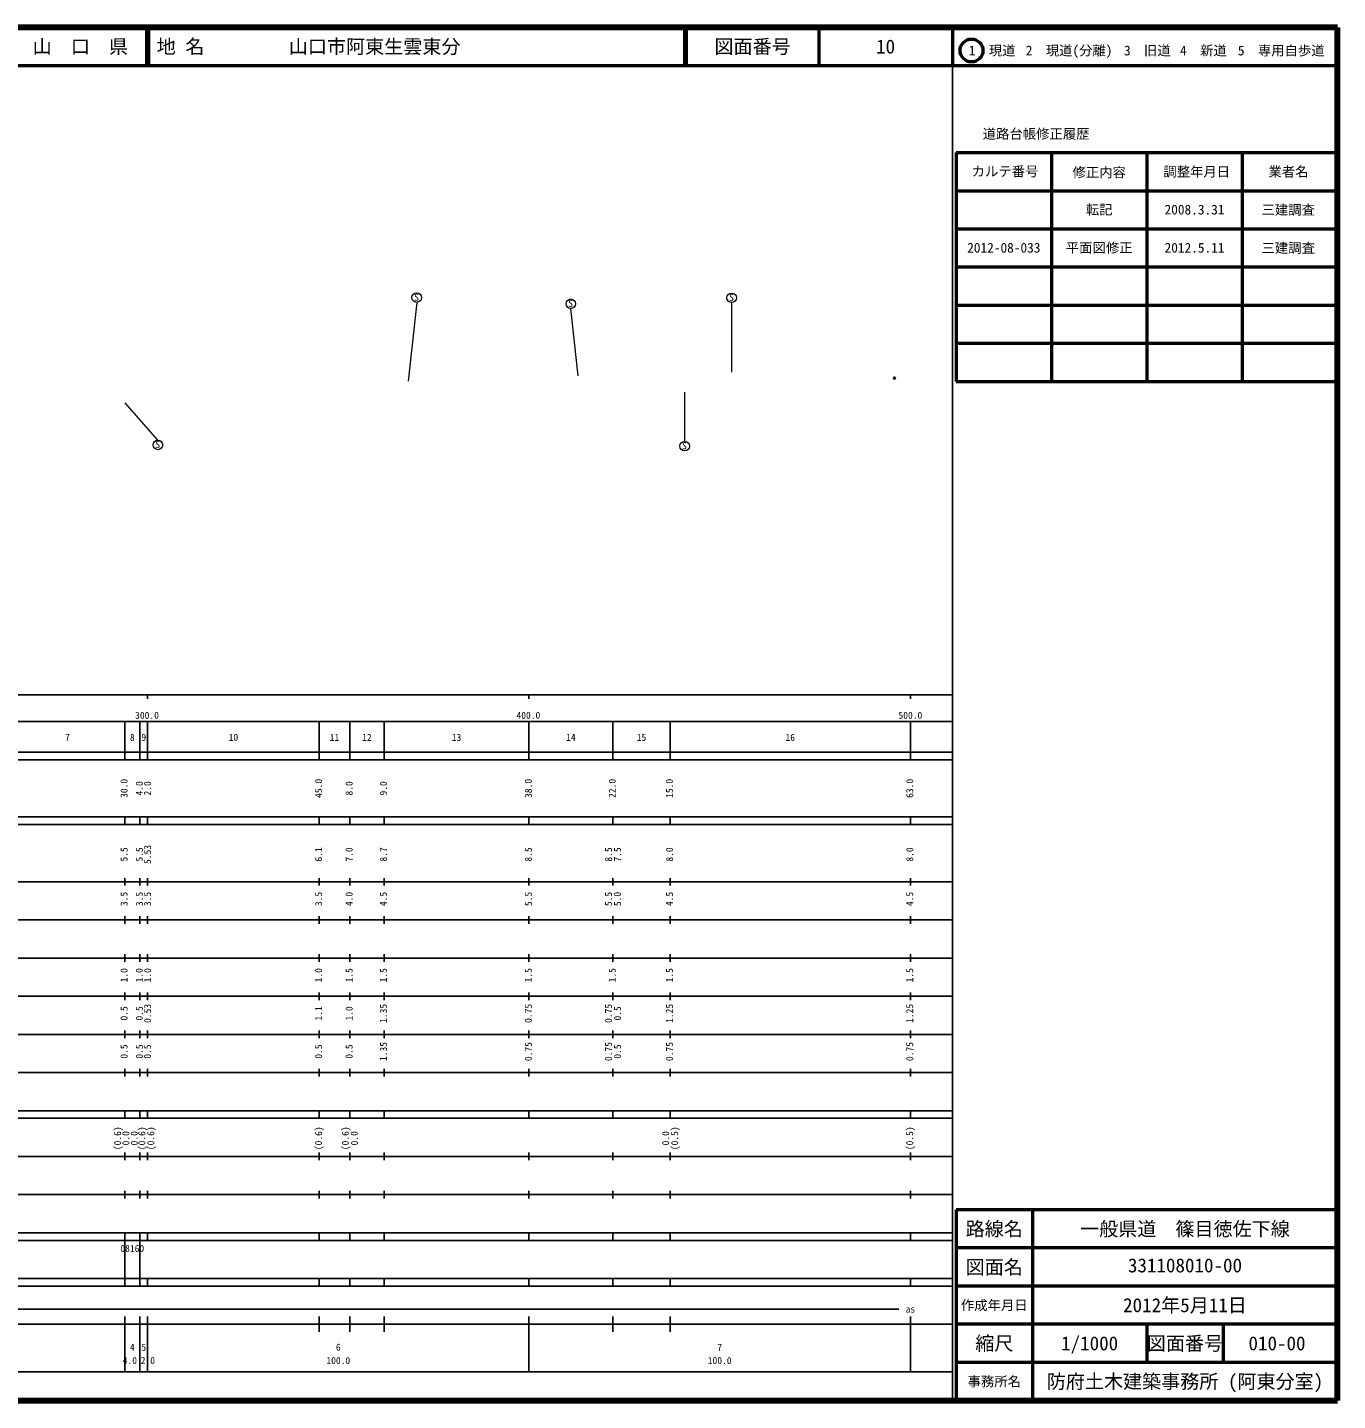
# Model space of a CAD drawing. Units: millimetres on the paper, with parts at other scales. Extents: x 40 to 680, y 20 to 380.
# Drawn here: x 336.5 to 680, y 20 to 380 of the extents above; entities that cross this region are included whole.
import ezdxf
from ezdxf.enums import TextEntityAlignment as Align

# ---------------------------------------------------------------- set-up
doc = ezdxf.new("R2010")
doc.units = ezdxf.units.MM
doc.header["$PDMODE"] = 32
doc.header["$PDSIZE"] = 0.5
for name, color, linetype, lineweight in [('M-BGD', 7, 'Continuous', 13), ('M-TTL', 2, 'Continuous', 140), ('M-TTL-BAND', 7, 'Continuous', 25), ('M-TTL-FRAM', 2, 'Continuous', 50), ('M-TTL-LINE', 7, 'Continuous', 50)]:
    doc.layers.add(name, color=color, linetype=linetype, lineweight=lineweight)
doc.layers.add('M-OTRS', color=6, linetype='Continuous')
doc.layers.add('M-TTL-TXT', color=7, linetype='Continuous')
doc.styles.add('ＭＳ ゴシック', font='')
doc.styles.get('ＭＳ ゴシック').set_extended_font_data('MS Gothic')

msp = doc.modelspace()

# ---------------------------------------------------------------- linework, layer by layer
at = {"layer": 'M-BGD'}
for p, q in [((438.589, 307.93), (436.353, 287.3)), ((480.873, 288.668), (478.959, 306.318)), ((521.151, 289.632), (521.151, 307.859)), ((362.014, 281.578), (370.585, 271.793)), ((508.804, 284.363), (508.804, 271.45))]:
    msp.add_line(p, q, dxfattribs=at)
for centre in [(438.561, 309.18), (521.138, 309.121), (478.96, 307.567), (370.706, 270.552), (508.817, 270.227)]:
    msp.add_circle(centre, 1.25, dxfattribs=at)
at = {"layer": 'M-OTRS'}
msp.add_point((563.806, 288.046), dxfattribs=at)
at = {"layer": 'M-TTL'}
for p, q in [((680, 380), (40, 380)), ((680, 20), (680, 380)), ((40, 20), (680, 20))]:
    msp.add_line(p, q, dxfattribs=at)
at = {"layer": 'M-TTL-BAND'}
for p, q in [((579, 20), (579, 370)), ((40, 205), (579, 205)), ((368, 205), (368, 204)), ((468, 205), (468, 204)), ((568, 205), (568, 204)), ((68, 198), (579, 198)), ((362, 188), (362, 198)), ((366, 188), (366, 198)), ((368, 188), (368, 198)), ((413, 188), (413, 198)), ((421, 188), (421, 198)), ((430, 188), (430, 198)), ((468, 188), (468, 198)), ((490, 188), (490, 198)), ((505, 188), (505, 198)), ((568, 188), (568, 198)), ((40, 190), (579, 190)), ((40, 188), (579, 188)), ((40, 173), (579, 173)), ((362, 171), (362, 173)), ((366, 171), (366, 173)), ((368, 171), (368, 173)), ((413, 171), (413, 173)), ((421, 171), (421, 173)), ((430, 171), (430, 173)), ((468, 171), (468, 173)), ((490, 171), (490, 173)), ((505, 171), (505, 173)), ((568, 171), (568, 173)), ((40, 171), (579, 171)), ((40, 156), (579, 156)), ((362, 155), (362, 157)), ((366, 155), (366, 157)), ((368, 155), (368, 157)), ((413, 155), (413, 157)), ((421, 155), (421, 157)), ((430, 155), (430, 157)), ((468, 155), (468, 157)), ((490, 155), (490, 157)), ((505, 155), (505, 157)), ((568, 155), (568, 157)), ((46, 146), (579, 146)), ((362, 145), (362, 147)), ((366, 145), (366, 147)), ((368, 145), (368, 147)), ((413, 145), (413, 147)), ((421, 145), (421, 147)), ((430, 145), (430, 147)), ((468, 145), (468, 147)), ((490, 145), (490, 147)), ((505, 145), (505, 147)), ((568, 145), (568, 147)), ((362, 135), (362, 137)), ((366, 135), (366, 137)), ((368, 135), (368, 137)), ((413, 135), (413, 137)), ((421, 135), (421, 137)), ((430, 135), (430, 137)), ((468, 135), (468, 137)), ((490, 135), (490, 137)), ((505, 135), (505, 137)), ((568, 135), (568, 137)), ((52, 136), (579, 136)), ((46, 126), (579, 126)), ((362, 125), (362, 127)), ((366, 125), (366, 127)), ((368, 125), (368, 127)), ((413, 125), (413, 127)), ((421, 125), (421, 127)), ((430, 125), (430, 127)), ((468, 125), (468, 127)), ((490, 125), (490, 127)), ((505, 125), (505, 127)), ((568, 125), (568, 127)), ((52, 116), (579, 116)), ((362, 115), (362, 117)), ((366, 115), (366, 117)), ((368, 115), (368, 117)), ((413, 115), (413, 117)), ((421, 115), (421, 117)), ((430, 115), (430, 117)), ((468, 115), (468, 117)), ((490, 115), (490, 117)), ((505, 115), (505, 117)), ((568, 115), (568, 117)), ((46, 106), (579, 106)), ((362, 105), (362, 107)), ((366, 105), (366, 107)), ((368, 105), (368, 107)), ((413, 105), (413, 107)), ((421, 105), (421, 107)), ((430, 105), (430, 107)), ((468, 105), (468, 107)), ((490, 105), (490, 107)), ((505, 105), (505, 107)), ((568, 105), (568, 107)), ((40, 96), (579, 96)), ((40, 94), (579, 94)), ((362, 94), (362, 96)), ((366, 94), (366, 96)), ((368, 94), (368, 96)), ((413, 94), (413, 96)), ((421, 94), (421, 96)), ((430, 94), (430, 96)), ((468, 94), (468, 96)), ((490, 94), (490, 96)), ((505, 94), (505, 96)), ((568, 94), (568, 96)), ((49, 84), (579, 84)), ((362, 83), (362, 85)), ((366, 83), (366, 85)), ((368, 83), (368, 85)), ((413, 83), (413, 85)), ((421, 83), (421, 85)), ((430, 83), (430, 85)), ((468, 83), (468, 85)), ((490, 83), (490, 85)), ((505, 83), (505, 85)), ((568, 83), (568, 85)), ((40, 74), (579, 74)), ((362, 73), (362, 75)), ((366, 73), (366, 75)), ((368, 73), (368, 75)), ((413, 73), (413, 75)), ((421, 73), (421, 75)), ((430, 73), (430, 75)), ((468, 73), (468, 75)), ((490, 73), (490, 75)), ((505, 73), (505, 75)), ((568, 73), (568, 75)), ((40, 64), (579, 64)), ((40, 62), (579, 62)), ((362, 62), (362, 64)), ((362, 52), (362, 62)), ((366, 62), (366, 64)), ((366, 52), (366, 62)), ((368, 62), (368, 64)), ((413, 62), (413, 64)), ((421, 62), (421, 64)), ((430, 62), (430, 64)), ((468, 62), (468, 64)), ((490, 62), (490, 64)), ((505, 62), (505, 64)), ((568, 62), (568, 64)), ((40, 52), (579, 52)), ((362, 50), (362, 52)), ((366, 50), (366, 52)), ((368, 50), (368, 52)), ((413, 50), (413, 52)), ((421, 50), (421, 52)), ((430, 50), (430, 52)), ((468, 50), (468, 52)), ((490, 50), (490, 52)), ((505, 50), (505, 52)), ((568, 50), (568, 52)), ((40, 50), (579, 50)), ((71, 44), (565, 44)), ((40, 40), (579, 40)), ((362, 27.5), (362, 42)), ((366, 27.5), (366, 42)), ((368, 27.5), (368, 42)), ((413, 38), (413, 42)), ((421, 38), (421, 42)), ((430, 38), (430, 42)), ((468, 27.5), (468, 42)), ((490, 38), (490, 42)), ((505, 38), (505, 42)), ((568, 27.5), (568, 42)), ((68, 27.5), (579, 27.5))]:
    msp.add_line(p, q, dxfattribs=at)
at = {"layer": 'M-TTL-FRAM'}
for p, q in [((580, 347.197), (580, 287.197)), ((580, 347.197), (680, 347.197)), ((580, 287.197), (680, 287.197)), ((680, 70), (580, 70)), ((580, 70), (580, 20))]:
    msp.add_line(p, q, dxfattribs=at)
at = {"layer": 'M-TTL-LINE'}
for p, q in [((367.75, 380), (367.75, 370)), ((368.25, 380), (368.25, 370)), ((508.747, 380), (508.747, 370)), ((509.247, 380), (509.247, 370)), ((543.997, 380), (543.997, 370)), ((579, 380), (579, 370)), ((40, 370), (680, 370)), ((605, 347.197), (605, 287.197)), ((630, 347.197), (630, 287.197)), ((655, 347.197), (655, 287.197)), ((580, 337.197), (680, 337.197)), ((580, 327.197), (680, 327.197)), ((580, 317.197), (680, 317.197)), ((580, 307.197), (680, 307.197)), ((580, 297.197), (680, 297.197)), ((600, 70), (600, 20)), ((680, 60), (580, 60)), ((680, 50), (580, 50)), ((680, 40), (580, 40)), ((630, 40), (630, 30)), ((650, 40), (650, 30)), ((680, 30), (580, 30))]:
    msp.add_line(p, q, dxfattribs=at)
msp.add_circle((584.031, 373.958), 3, dxfattribs=at)

# ---------------------------------------------------------------- texts
at = {"layer": 'M-BGD', "style": 'ＭＳ ゴシック'}
for p in [(437.883, 307.806), (520.459, 307.748), (478.281, 306.194), (370.027, 269.179), (508.138, 268.853)]:
    msp.add_text('S', height=1.833, dxfattribs=at).set_placement(p, align=Align.BOTTOM_LEFT)
at = {"layer": 'M-TTL-BAND', "style": 'ＭＳ ゴシック'}
for s, p in [('300.0', (367.844, 198.195)), ('400.0', (467.844, 198.195)), ('500.0', (568, 198.195)), ('7', (347, 192.405)), ('8', (364, 192.405)), ('9', (367, 192.405)), ('10', (390.5, 192.405)), ('11', (417, 192.405)), ('12', (425.5, 192.405)), ('13', (449, 192.405)), ('14', (479, 192.405)), ('15', (497.5, 192.405)), ('16', (536.5, 192.405)), ('as', (568, 42.5)), ('4', (364, 32.523)), ('5', (367, 32.523)), ('6', (418, 32.523)), ('7', (518, 32.523)), ('4.0', (363.343, 29.033)), ('2.0', (368.063, 29.033)), ('100.0', (418, 29.033)), ('100.0', (518, 29.033))]:
    msp.add_text(s, height=1.833, dxfattribs=at).set_placement(p, align=Align.BOTTOM_CENTER)
for s, p in [('30.0', (363.29, 180.5)), ('4.0', (367.29, 180.5)), ('2.0', (369.439, 180.5)), ('45.0', (414.29, 180.5)), ('8.0', (422.29, 180.5)), ('9.0', (431.29, 180.5)), ('38.0', (469.29, 180.5)), ('22.0', (491.29, 180.5)), ('15.0', (506.29, 180.5)), ('63.0', (569.29, 180.5)), ('5.5', (363.29, 163.174)), ('5.5', (367.29, 163.174)), ('5.53', (369.439, 163.174)), ('6.1', (414.29, 163.174)), ('7.0', (422.29, 163.174)), ('8.7', (431.29, 163.174)), ('8.5', (469.29, 163.174)), ('8.5', (490.29, 163.174)), ('7.5', (492.66, 163.174)), ('8.0', (506.29, 163.174)), ('8.0', (569.29, 163.174)), ('3.5', (363.29, 151.5)), ('3.5', (367.29, 151.5)), ('3.5', (369.439, 151.5)), ('3.5', (414.29, 151.5)), ('4.0', (422.29, 151.5)), ('4.5', (431.29, 151.5)), ('5.5', (469.29, 151.5)), ('5.5', (490.29, 151.5)), ('5.0', (492.66, 151.5)), ('4.5', (506.29, 151.5)), ('4.5', (569.29, 151.5)), ('1.0', (363.29, 131.5)), ('1.0', (367.29, 131.5)), ('1.0', (369.439, 131.5)), ('1.0', (414.29, 131.5)), ('1.5', (422.29, 131.5)), ('1.5', (431.29, 131.5)), ('1.5', (469.29, 131.5)), ('1.5', (491.29, 131.5)), ('1.5', (506.29, 131.5)), ('1.5', (569.29, 131.5)), ('0.5', (363.29, 121.5)), ('0.5', (367.29, 121.5)), ('0.53', (369.439, 121.5)), ('1.1', (414.29, 121.5)), ('1.0', (422.29, 121.5)), ('1.35', (431.29, 121.5)), ('0.75', (469.29, 121.5)), ('0.75', (490.29, 121.5)), ('0.5', (492.66, 121.5)), ('1.25', (506.29, 121.5)), ('1.25', (569.29, 121.5)), ('0.5', (363.29, 111.5)), ('0.5', (367.29, 111.5)), ('0.5', (369.439, 111.5)), ('0.5', (414.29, 111.5)), ('0.5', (422.29, 111.5)), ('1.35', (431.29, 111.5)), ('0.75', (469.29, 111.5)), ('0.75', (490.29, 111.5)), ('0.5', (492.66, 111.5)), ('0.75', (506.29, 111.5)), ('0.75', (569.29, 111.5)), ('(0.6)', (361.585, 88.764)), ('0.0', (363.732, 88.764)), ('0.0', (365.956, 88.764)), ('(0.6)', (367.93, 88.764)), ('(0.6)', (370.295, 88.764)), ('(0.6)', (414.29, 88.764)), ('(0.6)', (421.29, 88.764)), ('0.0', (423.66, 88.764)), ('0.0', (505.29, 88.764)), ('(0.5)', (507.66, 88.764)), ('(0.5)', (569.29, 88.764))]:
    msp.add_text(s, height=1.833, rotation=90, dxfattribs=at).set_placement(p, align=Align.BOTTOM_CENTER)
msp.add_text('08160', height=1.833, dxfattribs=at).set_placement((360.875, 58.405), align=Align.BOTTOM_LEFT)
at = {"layer": 'M-TTL-TXT', "style": 'ＭＳ ゴシック'}
for s, height, p in [('山\u3000口\u3000県', 3.666, (350.375, 375)), ('図面番号', 3.666, (526.622, 375)), ('10', 3.666, (561.497, 375)), ('1\u3000現道', 2.566, (589.448, 373.958)), ('2\u3000現道(分離)', 2.566, (609.619, 373.958)), ('3\u3000旧道', 2.566, (630.121, 373.958)), ('4\u3000新道', 2.566, (644.824, 373.958)), ('5\u3000専用自歩道', 2.566, (665.228, 373.958)), ('道路台帳修正履歴', 2.566, (600.968, 352.113)), ('カルテ番号', 2.566, (592.839, 342.277)), ('修正内容', 2.566, (617.509, 342.023)), ('調整年月日', 2.566, (643.089, 342.197)), ('業者名', 2.566, (667.134, 342.197)), ('転記', 2.566, (617.5, 332.245)), ('2008.3.31', 2.566, (642.5, 332.245)), ('三建調査', 2.566, (667.077, 332.189)), ('2012-08-033', 2.566, (592.5, 322.245)), ('平面図修正', 2.566, (617.5, 322.245)), ('2012.5.11', 2.566, (642.5, 322.245)), ('三建調査', 2.566, (667.077, 322.189)), ('路線名', 3.666, (590, 65)), ('路線名', 3.666, (590, 65)), ('一般県道\u3000篠目徳佐下線', 3.666, (640, 65)), ('図面名', 3.666, (590, 55)), ('図面名', 3.666, (590, 55)), ('2012年5月11日', 3.666, (640, 45)), ('作成年月日', 2.566, (590, 45)), ('作成年月日', 2.566, (590, 45)), ('縮尺', 3.666, (590, 35)), ('縮尺', 3.666, (590, 35)), ('1/1000', 3.666, (615, 35)), ('図面番号', 3.666, (640, 35)), ('図面番号', 3.666, (640, 35)), ('010-00', 3.666, (664.125, 35)), ('事務所名', 2.566, (590, 25)), ('事務所名', 2.566, (590, 25)), ('防府土木建築事務所 (阿東分室)', 3.666, (640, 25))]:
    msp.add_text(s, height=height, dxfattribs=at).set_placement(p, align=Align.MIDDLE_CENTER)
for s, p in [('地 名', (370.38, 375)), ('山口市阿東生雲東分', (405.024, 375))]:
    msp.add_text(s, height=3.666, dxfattribs=at).set_placement(p, align=Align.MIDDLE_LEFT)
msp.add_text('331108010-00', height=3.666, dxfattribs=at).set_placement((640, 52.5), align=Align.BOTTOM_CENTER)

doc.saveas('drawing.dxf')
